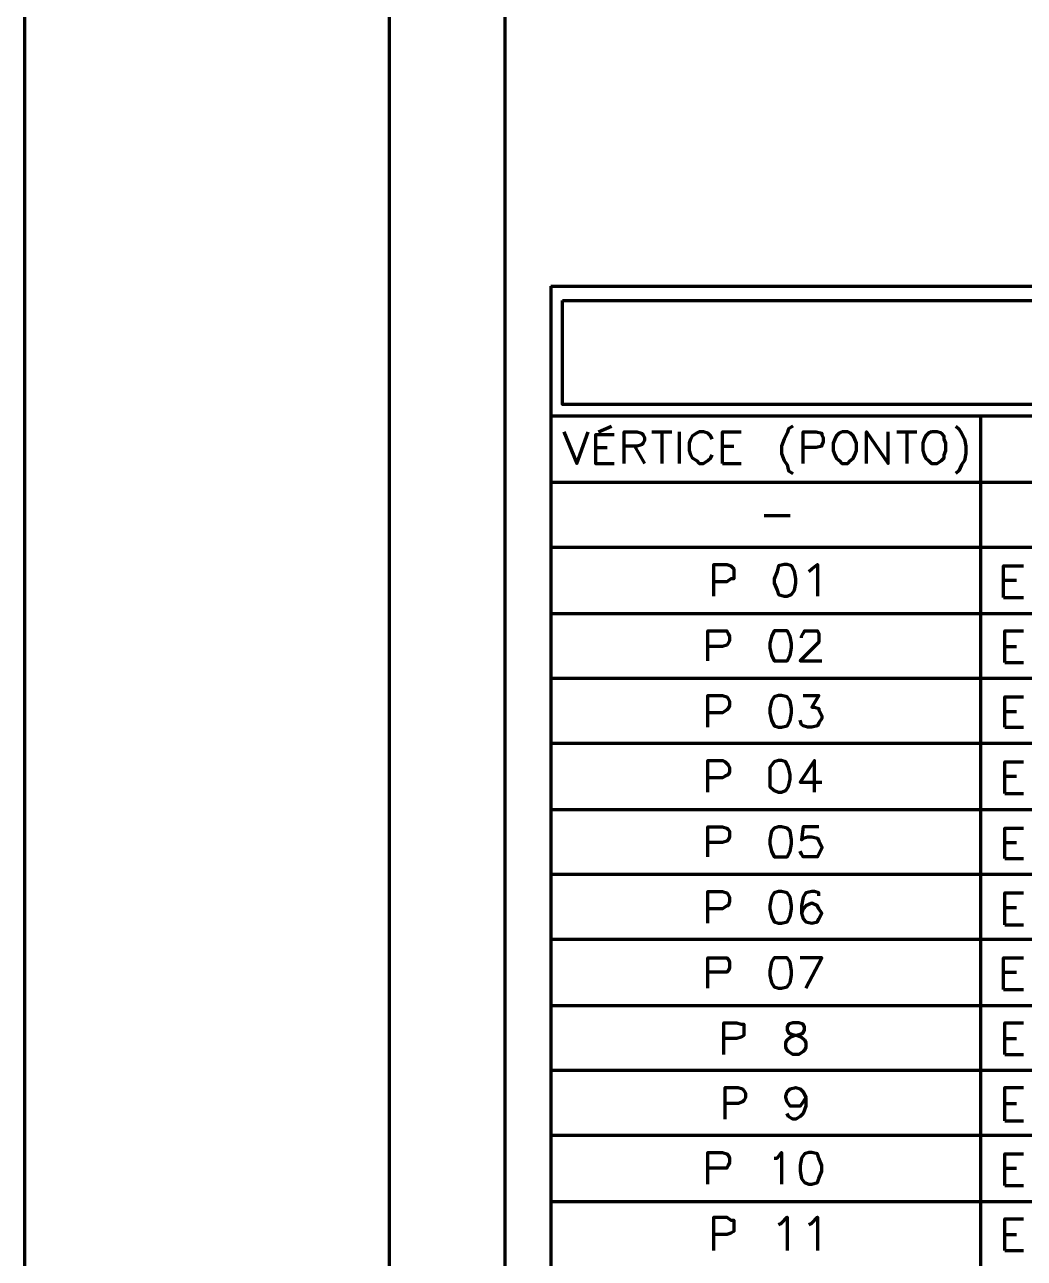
# Model space of a CAD drawing. Header units: inches. Extents: x 1 to 529, y -1 to 335.
# Drawn here: x 1.2 to 47.4, y 57 to 114 of the extents above; entities that cross this region are included whole.
import ezdxf

# ---------------------------------------------------------------- set-up
doc = ezdxf.new("R2010")
doc.units = ezdxf.units.IN
doc.layers.add('P', color=250, linetype='CONTINUOUS', lineweight=100)

msp = doc.modelspace()

# ---------------------------------------------------------------- linework, layer by layer
at = {"layer": 'P', "color": 252, "linetype": 'CONTINUOUS'}
for points in [[(1.2, 334.867), (474.8, 334.867), (474.8, 0), (1.2, 0), (1.2, 334.867)], [(18.067, 327), (466.933, 327), (466.933, 7.867), (18.067, 7.867), (18.067, 327)], [(23.4, 24.267), (370.133, 24.267), (370.133, 319.267), (23.4, 319.267), (23.4, 24.267)]]:
    msp.add_lwpolyline(points, dxfattribs=at)
at = {"layer": 'P', "color": 0, "linetype": 'CONTINUOUS'}
for points in [[(25.533, 101.933), (25.533, 26.4)], [(25.533, 101.933), (188.4, 101.933)], [(26.067, 101.267), (187.8, 101.267), (187.8, 96.467), (26.067, 96.467), (26.067, 101.267)], [(25.533, 95.933), (79.8, 95.933)], [(45.4, 95.933), (45.4, 26.4)], [(27.733, 95.2), (28.333, 95.467)], [(36.733, 95.467), (36.533, 95.333), (36.467, 95.133), (36.333, 94.867), (36.2, 94.533), (36.2, 94.2), (36.333, 93.867), (36.467, 93.667), (36.533, 93.4), (36.733, 93.267)], [(44.267, 95.467), (44.4, 95.333), (44.533, 95.133), (44.667, 94.867), (44.733, 94.533), (44.733, 94.2), (44.667, 93.867), (44.533, 93.667), (44.4, 93.4), (44.267, 93.267)], [(26.133, 95.2), (26.733, 93.733), (27.267, 95.2)], [(28.467, 95.067), (27.6, 95.067), (27.6, 93.733), (28.467, 93.733)], [(28.933, 93.733), (28.933, 95.2), (29.533, 95.2), (29.733, 95.133), (29.8, 95.067), (29.867, 94.933), (29.867, 94.8), (29.8, 94.667), (29.733, 94.6), (29.533, 94.533), (28.933, 94.533)], [(30.2, 95.2), (31.133, 95.2)], [(30.667, 95.2), (30.667, 93.733)], [(31.467, 95.2), (31.467, 93.733)], [(33, 94.867), (32.933, 95), (32.8, 95.133), (32.6, 95.2), (32.4, 95.2), (32.267, 95.133), (32.067, 95), (32, 94.867), (31.933, 94.667), (31.933, 94.333), (32, 94.133), (32.067, 94), (32.267, 93.867), (32.4, 93.733), (32.6, 93.733), (32.8, 93.867), (32.933, 94), (33, 94.133)], [(33.467, 93.733), (33.467, 95.2), (34.333, 95.2)], [(37.2, 93.733), (37.2, 95.2), (37.8, 95.2), (38.067, 95.133), (38.067, 95.067), (38.133, 94.933), (38.133, 94.733), (38.067, 94.6), (38.067, 94.533), (37.8, 94.467), (37.2, 94.467)], [(39, 95.2), (38.867, 95.133), (38.733, 95), (38.667, 94.867), (38.6, 94.667), (38.6, 94.333), (38.667, 94.133), (38.733, 94), (38.867, 93.867), (39, 93.733), (39.267, 93.733), (39.4, 93.867), (39.533, 94), (39.6, 94.133), (39.667, 94.333), (39.667, 94.667), (39.6, 94.867), (39.533, 95), (39.4, 95.133), (39.267, 95.2), (39, 95.2)], [(40.133, 93.733), (40.133, 95.2), (41.133, 93.733), (41.133, 95.2)], [(41.533, 95.2), (42.467, 95.2)], [(42, 95.2), (42, 93.733)], [(43.133, 95.2), (43, 95.133), (42.867, 95), (42.8, 94.867), (42.733, 94.667), (42.733, 94.333), (42.8, 94.133), (42.867, 94), (43, 93.867), (43.133, 93.733), (43.4, 93.733), (43.6, 93.867), (43.733, 94), (43.733, 94.133), (43.8, 94.333), (43.8, 94.667), (43.733, 94.867), (43.733, 95), (43.6, 95.133), (43.4, 95.2), (43.133, 95.2)], [(27.6, 94.467), (28.133, 94.467)], [(29.4, 94.533), (29.867, 93.733)], [(33.467, 94.533), (34, 94.533)], [(33.467, 93.733), (34.333, 93.733)], [(25.533, 92.867), (79.8, 92.867)], [(35.4, 91.333), (36.6, 91.333)], [(25.533, 89.867), (79.8, 89.867)], [(33.067, 87.6), (33.067, 89.067), (33.667, 89.067), (33.867, 89), (34, 88.867), (34, 88.733), (34, 88.533), (34, 88.4), (33.867, 88.4), (33.667, 88.267), (33.067, 88.267)], [(36.333, 89.067), (36.067, 89), (36, 88.733), (35.867, 88.4), (35.867, 88.2), (36, 87.867), (36.067, 87.667), (36.333, 87.6), (36.467, 87.6), (36.667, 87.667), (36.8, 87.867), (36.867, 88.2), (36.867, 88.4), (36.8, 88.733), (36.667, 89), (36.467, 89.067), (36.333, 89.067)], [(37.467, 88.733), (37.6, 88.867), (37.867, 89.067), (37.867, 87.6)], [(46.467, 87.533), (46.467, 89), (47.4, 89)], [(46.467, 88.333), (47.067, 88.333)], [(46.467, 87.533), (47.4, 87.533)], [(25.533, 86.8), (79.8, 86.8)], [(32.8, 84.6), (32.8, 86), (33.467, 86), (33.667, 86), (33.733, 85.867), (33.8, 85.733), (33.8, 85.533), (33.733, 85.4), (33.667, 85.333), (33.467, 85.267), (32.8, 85.267)], [(36.067, 86), (35.867, 86), (35.733, 85.733), (35.667, 85.4), (35.667, 85.2), (35.733, 84.867), (35.867, 84.6), (36.067, 84.6), (36.2, 84.6), (36.467, 84.6), (36.6, 84.867), (36.667, 85.2), (36.667, 85.4), (36.6, 85.733), (36.467, 86), (36.2, 86), (36.067, 86)], [(37.133, 85.667), (37.133, 85.733), (37.2, 85.867), (37.267, 86), (37.4, 86), (37.733, 86), (37.867, 86), (37.933, 85.867), (37.933, 85.733), (37.933, 85.6), (37.933, 85.467), (37.733, 85.267), (37.067, 84.6), (38.067, 84.6)], [(46.533, 84.533), (46.533, 86), (47.4, 86)], [(46.533, 85.267), (47.067, 85.267)], [(46.533, 84.533), (47.4, 84.533)], [(25.533, 83.8), (79.8, 83.8)], [(32.8, 81.533), (32.8, 83), (33.467, 83), (33.667, 82.933), (33.733, 82.867), (33.8, 82.733), (33.8, 82.533), (33.733, 82.4), (33.667, 82.333), (33.467, 82.2), (32.8, 82.2)], [(36.067, 83), (35.867, 82.933), (35.733, 82.733), (35.667, 82.4), (35.667, 82.2), (35.733, 81.867), (35.867, 81.6), (36.067, 81.533), (36.2, 81.533), (36.467, 81.6), (36.6, 81.867), (36.667, 82.2), (36.667, 82.4), (36.6, 82.733), (36.467, 82.933), (36.2, 83), (36.067, 83)], [(37.2, 83), (37.933, 83), (37.6, 82.467), (37.733, 82.467), (37.933, 82.4), (37.933, 82.333), (38.067, 82.067), (38.067, 81.933), (37.933, 81.733), (37.867, 81.6), (37.6, 81.533), (37.4, 81.533), (37.2, 81.6), (37.133, 81.667), (37.067, 81.867)], [(46.533, 81.533), (46.533, 82.933), (47.4, 82.933)], [(46.533, 82.267), (47.067, 82.267)], [(46.533, 81.533), (47.4, 81.533)], [(25.533, 80.8), (79.8, 80.8)], [(25.533, 80.8), (79.8, 80.8)], [(32.8, 78.533), (32.8, 80), (33.467, 80), (33.6, 79.933), (33.733, 79.8), (33.8, 79.667), (33.8, 79.467), (33.733, 79.333), (33.6, 79.267), (33.467, 79.2), (32.8, 79.2)], [(36.067, 80), (35.867, 79.933), (35.667, 79.667), (35.667, 79.333), (35.667, 79.133), (35.667, 78.8), (35.867, 78.6), (36.067, 78.533), (36.2, 78.533), (36.4, 78.6), (36.533, 78.8), (36.6, 79.133), (36.6, 79.333), (36.533, 79.667), (36.4, 79.933), (36.2, 80), (36.067, 80)], [(37.733, 78.533), (37.733, 80), (37.067, 79), (38.067, 79)], [(46.533, 78.467), (46.533, 79.933), (47.4, 79.933)], [(46.533, 79.267), (47.067, 79.267)], [(46.533, 78.467), (47.4, 78.467)], [(25.533, 77.733), (79.8, 77.733)], [(32.8, 75.533), (32.8, 76.933), (33.467, 76.933), (33.667, 76.867), (33.733, 76.8), (33.8, 76.733), (33.8, 76.467), (33.733, 76.333), (33.667, 76.267), (33.467, 76.2), (32.8, 76.2)], [(36.067, 76.933), (35.867, 76.867), (35.733, 76.733), (35.667, 76.333), (35.667, 76.133), (35.733, 75.8), (35.867, 75.533), (36.067, 75.533), (36.2, 75.533), (36.467, 75.533), (36.6, 75.8), (36.667, 76.133), (36.667, 76.333), (36.6, 76.733), (36.467, 76.867), (36.2, 76.933), (36.067, 76.933)], [(37.933, 76.933), (37.2, 76.933), (37.133, 76.333), (37.2, 76.4), (37.4, 76.467), (37.6, 76.467), (37.867, 76.4), (37.933, 76.267), (38.067, 76), (38.067, 75.933), (37.933, 75.667), (37.867, 75.533), (37.6, 75.533), (37.4, 75.533), (37.2, 75.533), (37.133, 75.667), (37.067, 75.8)], [(46.533, 75.467), (46.533, 76.867), (47.4, 76.867)], [(46.533, 76.2), (47.067, 76.2)], [(46.533, 75.467), (47.4, 75.467)], [(25.533, 74.733), (79.8, 74.733)], [(32.8, 72.467), (32.8, 73.933), (33.467, 73.933), (33.667, 73.867), (33.733, 73.8), (33.8, 73.667), (33.8, 73.467), (33.733, 73.267), (33.667, 73.267), (33.467, 73.133), (32.8, 73.133)], [(36.067, 73.933), (35.867, 73.867), (35.733, 73.667), (35.667, 73.267), (35.667, 73.133), (35.733, 72.8), (35.867, 72.533), (36.067, 72.467), (36.2, 72.467), (36.467, 72.533), (36.6, 72.8), (36.667, 73.133), (36.667, 73.267), (36.6, 73.667), (36.467, 73.867), (36.2, 73.933), (36.067, 73.933)], [(37.933, 73.733), (37.933, 73.867), (37.733, 73.933), (37.6, 73.933), (37.333, 73.867), (37.2, 73.667), (37.133, 73.267), (37.133, 72.933), (37.2, 72.667), (37.333, 72.533), (37.6, 72.467), (37.6, 72.467), (37.867, 72.533), (37.933, 72.667), (38.067, 72.933), (38.067, 72.933), (37.933, 73.133), (37.867, 73.267), (37.6, 73.4), (37.6, 73.4), (37.333, 73.267), (37.2, 73.133), (37.133, 72.933)], [(46.533, 72.4), (46.533, 73.867), (47.4, 73.867)], [(46.533, 73.2), (47.067, 73.2)], [(46.533, 72.4), (47.4, 72.4)], [(25.533, 71.733), (79.8, 71.733)], [(32.8, 69.467), (32.8, 70.867), (33.467, 70.867), (33.667, 70.867), (33.733, 70.8), (33.8, 70.667), (33.8, 70.4), (33.733, 70.267), (33.667, 70.2), (33.467, 70.2), (32.8, 70.2)], [(36.067, 70.867), (35.867, 70.867), (35.733, 70.667), (35.667, 70.267), (35.667, 70.067), (35.733, 69.733), (35.867, 69.533), (36.067, 69.467), (36.2, 69.467), (36.467, 69.533), (36.6, 69.733), (36.667, 70.067), (36.667, 70.267), (36.6, 70.667), (36.467, 70.867), (36.2, 70.867), (36.067, 70.867)], [(37.333, 69.467), (38.067, 70.867), (37.067, 70.867)], [(46.467, 69.4), (46.467, 70.867), (47.4, 70.867)], [(46.467, 70.2), (47.067, 70.2)], [(46.467, 69.4), (47.4, 69.4)], [(25.533, 68.667), (79.8, 68.667)], [(33.533, 66.4), (33.533, 67.867), (34.133, 67.867), (34.333, 67.8), (34.467, 67.8), (34.467, 67.6), (34.467, 67.4), (34.467, 67.267), (34.333, 67.2), (34.133, 67.133), (33.533, 67.133)], [(36.733, 67.867), (36.533, 67.8), (36.467, 67.667), (36.467, 67.533), (36.533, 67.4), (36.667, 67.333), (36.933, 67.267), (37.133, 67.2), (37.267, 67.067), (37.333, 66.933), (37.333, 66.733), (37.267, 66.6), (37.2, 66.533), (37, 66.4), (36.733, 66.4), (36.533, 66.533), (36.467, 66.6), (36.4, 66.733), (36.4, 66.933), (36.467, 67.067), (36.6, 67.2), (36.8, 67.267), (37.067, 67.333), (37.2, 67.4), (37.267, 67.533), (37.267, 67.667), (37.2, 67.8), (37, 67.867), (36.733, 67.867)], [(46.533, 66.4), (46.533, 67.867), (47.4, 67.867)], [(46.533, 67.133), (47.067, 67.133)], [(46.533, 66.4), (47.4, 66.4)], [(25.533, 65.667), (79.8, 65.667)], [(33.6, 63.4), (33.6, 64.867), (34.2, 64.867), (34.4, 64.8), (34.467, 64.733), (34.533, 64.6), (34.533, 64.4), (34.467, 64.267), (34.4, 64.2), (34.2, 64.133), (33.6, 64.133)], [(37.333, 64.4), (37.2, 64.2), (37.067, 64), (36.867, 64), (36.867, 64), (36.6, 64), (36.467, 64.2), (36.4, 64.4), (36.4, 64.467), (36.467, 64.667), (36.6, 64.8), (36.867, 64.867), (36.867, 64.867), (37.067, 64.8), (37.2, 64.667), (37.333, 64.4), (37.333, 64), (37.2, 63.667), (37.067, 63.533), (36.867, 63.4), (36.733, 63.4), (36.533, 63.533), (36.467, 63.667)], [(46.533, 63.333), (46.533, 64.867), (47.4, 64.867)], [(46.533, 64.133), (47.067, 64.133)], [(46.533, 63.333), (47.4, 63.333)], [(25.533, 62.667), (79.8, 62.667)], [(32.8, 60.4), (32.8, 61.867), (33.467, 61.867), (33.667, 61.8), (33.733, 61.733), (33.8, 61.6), (33.8, 61.4), (33.733, 61.267), (33.667, 61.133), (33.467, 61.133), (32.8, 61.133)], [(35.867, 61.6), (36, 61.6), (36.2, 61.867), (36.2, 60.4)], [(37.467, 61.867), (37.267, 61.8), (37.133, 61.6), (37.067, 61.267), (37.067, 61), (37.133, 60.667), (37.267, 60.467), (37.467, 60.4), (37.6, 60.4), (37.867, 60.467), (37.933, 60.667), (38.067, 61), (38.067, 61.267), (37.933, 61.6), (37.867, 61.8), (37.6, 61.867), (37.467, 61.867)], [(46.533, 60.333), (46.533, 61.8), (47.4, 61.8)], [(46.533, 61.133), (47.067, 61.133)], [(46.533, 60.333), (47.4, 60.333)], [(25.533, 59.6), (79.8, 59.6)], [(33.067, 57.333), (33.067, 58.867), (33.667, 58.867), (33.867, 58.733), (34, 58.733), (34, 58.533), (34, 58.4), (34, 58.2), (33.867, 58.133), (33.667, 58.067), (33.067, 58.067)], [(36.067, 58.533), (36.2, 58.6), (36.467, 58.867), (36.467, 57.333)], [(37.467, 58.533), (37.6, 58.6), (37.867, 58.867), (37.867, 57.333)], [(46.533, 57.333), (46.533, 58.8), (47.4, 58.8)], [(46.533, 58.067), (47.067, 58.067)], [(46.533, 57.333), (47.4, 57.333)]]:
    msp.add_lwpolyline(points, dxfattribs=at)

doc.saveas('drawing.dxf')
